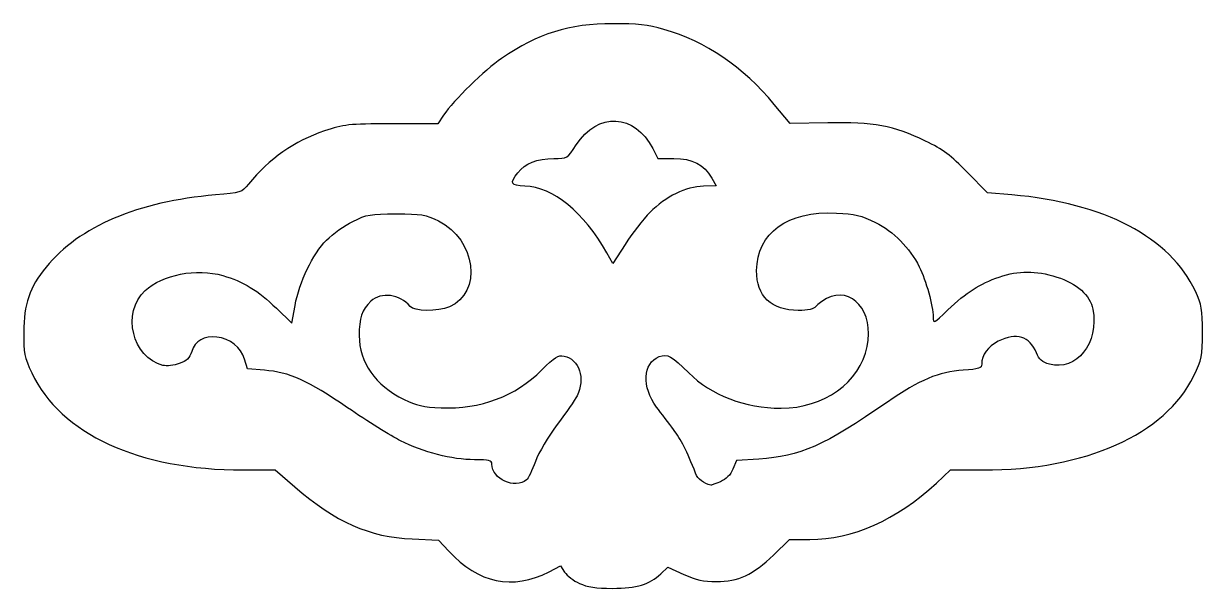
# Model space of a CAD drawing. Header units: centimetres. Extents: x -3.26 to 1.31, y 5.26 to 7.45.
import ezdxf

# ---------------------------------------------------------------- set-up
doc = ezdxf.new("R2010")
doc.units = ezdxf.units.CM
doc.header["$MEASUREMENT"] = 0
doc.layers.add('Layer 1', color=7, linetype='Continuous')

msp = doc.modelspace()

# ---------------------------------------------------------------- linework, layer by layer
at = {"layer": 'Layer 1', "color": 56}
for points, knots in [([(-1.1053, 5.28458), (-1.12797, 5.29497), (-1.15361, 5.3144), (-1.16229, 5.32776), (-1.16229, 5.32776), (-1.16229, 5.32776), (-1.17807, 5.35206), (-1.17807, 5.35206), (-1.17807, 5.35206), (-1.17807, 5.35206), (-1.22281, 5.3292), (-1.22281, 5.3292), (-1.22281, 5.3292), (-1.36329, 5.25744), (-1.49729, 5.28507), (-1.61066, 5.40917), (-1.61066, 5.40917), (-1.61066, 5.40917), (-1.65007, 5.45231), (-1.65007, 5.45231), (-1.65007, 5.45231), (-1.65007, 5.45231), (-1.75217, 5.45665), (-1.75217, 5.45665), (-1.75217, 5.45665), (-1.91735, 5.46367), (-2.0496, 5.52222), (-2.20703, 5.658), (-2.20703, 5.658), (-2.20703, 5.658), (-2.28324, 5.72373), (-2.28324, 5.72373), (-2.28324, 5.72373), (-2.28324, 5.72373), (-2.40633, 5.72373), (-2.40633, 5.72373), (-2.40633, 5.72373), (-2.81068, 5.72373), (-3.11399, 5.86297), (-3.22507, 6.09959), (-3.22507, 6.09959), (-3.25368, 6.16053), (-3.25678, 6.17612), (-3.25639, 6.25694), (-3.25639, 6.25694), (-3.25587, 6.3655), (-3.2334, 6.43082), (-3.16967, 6.50906), (-3.16967, 6.50906), (-3.0414, 6.6665), (-2.81405, 6.76346), (-2.5142, 6.78861), (-2.5142, 6.78861), (-2.41585, 6.79686), (-2.41298, 6.79781), (-2.38597, 6.83097), (-2.38597, 6.83097), (-2.30703, 6.92789), (-2.20727, 6.99767), (-2.09209, 7.03655), (-2.09209, 7.03655), (-2.01731, 7.0618), (-2.00104, 7.06351), (-1.83301, 7.06386), (-1.83301, 7.06386), (-1.83301, 7.06386), (-1.65372, 7.06422), (-1.65372, 7.06422), (-1.65372, 7.06422), (-1.65372, 7.06422), (-1.63106, 7.09759), (-1.63106, 7.09759), (-1.63106, 7.09759), (-1.59204, 7.15505), (-1.47177, 7.2727), (-1.40621, 7.31753), (-1.40621, 7.31753), (-1.2651, 7.41403), (-1.14606, 7.4511), (-0.9752, 7.45176), (-0.9752, 7.45176), (-0.88074, 7.45213), (-0.84074, 7.44764), (-0.77821, 7.42965), (-0.77821, 7.42965), (-0.61646, 7.38311), (-0.47228, 7.28498), (-0.35086, 7.13881), (-0.35086, 7.13881), (-0.35086, 7.13881), (-0.28922, 7.0646), (-0.28922, 7.0646), (-0.28922, 7.0646), (-0.28922, 7.0646), (-0.14329, 7.0677), (-0.14329, 7.0677), (-0.14329, 7.0677), (0.03183, 7.07142), (0.11109, 7.05664), (0.2343, 6.99727), (0.2343, 6.99727), (0.30147, 6.96491), (0.33313, 6.94138), (0.39619, 6.87698), (0.39619, 6.87698), (0.39619, 6.87698), (0.47458, 6.79691), (0.47458, 6.79691), (0.47458, 6.79691), (0.47458, 6.79691), (0.56834, 6.78893), (0.56834, 6.78893), (0.56834, 6.78893), (0.92618, 6.75847), (1.18235, 6.62393), (1.27899, 6.4157), (1.27899, 6.4157), (1.30326, 6.36341), (1.30642, 6.34509), (1.30642, 6.2567), (1.30642, 6.2567), (1.30642, 6.16323), (1.30426, 6.15237), (1.27284, 6.088), (1.27284, 6.088), (1.16203, 5.86095), (0.85474, 5.72373), (0.4571, 5.72373), (0.4571, 5.72373), (0.4571, 5.72373), (0.33135, 5.72373), (0.33135, 5.72373), (0.33135, 5.72373), (0.33135, 5.72373), (0.27658, 5.67322), (0.27658, 5.67322), (0.27658, 5.67322), (0.121, 5.52974), (-0.04736, 5.45463), (-0.21343, 5.45463), (-0.21343, 5.45463), (-0.21343, 5.45463), (-0.292, 5.45463), (-0.292, 5.45463), (-0.292, 5.45463), (-0.292, 5.45463), (-0.35406, 5.3945), (-0.35406, 5.3945), (-0.35406, 5.3945), (-0.4328, 5.3182), (-0.49006, 5.29152), (-0.57518, 5.29145), (-0.57518, 5.29145), (-0.62463, 5.29141), (-0.65363, 5.29791), (-0.70146, 5.31972), (-0.70146, 5.31972), (-0.70146, 5.31972), (-0.76355, 5.34804), (-0.76355, 5.34804), (-0.76355, 5.34804), (-0.76355, 5.34804), (-0.79036, 5.32213), (-0.79036, 5.32213), (-0.79036, 5.32213), (-0.83437, 5.2796), (-0.88175, 5.26524), (-0.97735, 5.26549), (-0.97735, 5.26549), (-1.04103, 5.26565), (-1.07505, 5.27072), (-1.1053, 5.28458)], [0, 0, 0, 0, 0.0227273, 0.0227273, 0.0227273, 0.0227273, 0.0454545, 0.0454545, 0.0454545, 0.0454545, 0.0681818, 0.0681818, 0.0681818, 0.0681818, 0.0909091, 0.0909091, 0.0909091, 0.0909091, 0.1136364, 0.1136364, 0.1136364, 0.1136364, 0.1363636, 0.1363636, 0.1363636, 0.1363636, 0.1590909, 0.1590909, 0.1590909, 0.1590909, 0.1818182, 0.1818182, 0.1818182, 0.1818182, 0.2045455, 0.2045455, 0.2045455, 0.2045455, 0.2272727, 0.2272727, 0.2272727, 0.2272727, 0.25, 0.25, 0.25, 0.25, 0.2727273, 0.2727273, 0.2727273, 0.2727273, 0.2954545, 0.2954545, 0.2954545, 0.2954545, 0.3181818, 0.3181818, 0.3181818, 0.3181818, 0.3409091, 0.3409091, 0.3409091, 0.3409091, 0.3636364, 0.3636364, 0.3636364, 0.3636364, 0.3863636, 0.3863636, 0.3863636, 0.3863636, 0.4090909, 0.4090909, 0.4090909, 0.4090909, 0.4318182, 0.4318182, 0.4318182, 0.4318182, 0.4545455, 0.4545455, 0.4545455, 0.4545455, 0.4772727, 0.4772727, 0.4772727, 0.4772727, 0.5, 0.5, 0.5, 0.5, 0.5227273, 0.5227273, 0.5227273, 0.5227273, 0.5454545, 0.5454545, 0.5454545, 0.5454545, 0.5681818, 0.5681818, 0.5681818, 0.5681818, 0.5909091, 0.5909091, 0.5909091, 0.5909091, 0.6136364, 0.6136364, 0.6136364, 0.6136364, 0.6363636, 0.6363636, 0.6363636, 0.6363636, 0.6590909, 0.6590909, 0.6590909, 0.6590909, 0.6818182, 0.6818182, 0.6818182, 0.6818182, 0.7045455, 0.7045455, 0.7045455, 0.7045455, 0.7272727, 0.7272727, 0.7272727, 0.7272727, 0.75, 0.75, 0.75, 0.75, 0.7727273, 0.7727273, 0.7727273, 0.7727273, 0.7954545, 0.7954545, 0.7954545, 0.7954545, 0.8181818, 0.8181818, 0.8181818, 0.8181818, 0.8409091, 0.8409091, 0.8409091, 0.8409091, 0.8636364, 0.8636364, 0.8636364, 0.8636364, 0.8863636, 0.8863636, 0.8863636, 0.8863636, 0.9090909, 0.9090909, 0.9090909, 0.9090909, 0.9318182, 0.9318182, 0.9318182, 0.9318182, 0.9545455, 0.9545455, 0.9545455, 0.9545455, 1, 1, 1, 1]), ([(-0.83194, 6.72136), (-0.77144, 6.78242), (-0.69288, 6.82074), (-0.62501, 6.8223), (-0.62501, 6.8223), (-0.62501, 6.8223), (-0.57532, 6.82344), (-0.57532, 6.82344), (-0.57532, 6.82344), (-0.57532, 6.82344), (-0.59307, 6.8541), (-0.59307, 6.8541), (-0.59307, 6.8541), (-0.62344, 6.90658), (-0.66816, 6.92968), (-0.73941, 6.92968), (-0.73941, 6.92968), (-0.73941, 6.92968), (-0.80195, 6.92968), (-0.80195, 6.92968), (-0.80195, 6.92968), (-0.80195, 6.92968), (-0.82132, 6.96799), (-0.82132, 6.96799), (-0.82132, 6.96799), (-0.89017, 7.10417), (-1.0339, 7.11095), (-1.11795, 6.982), (-1.11795, 6.982), (-1.15202, 6.92973), (-1.15211, 6.92968), (-1.20469, 6.92968), (-1.20469, 6.92968), (-1.26879, 6.92968), (-1.31545, 6.91126), (-1.34393, 6.87472), (-1.34393, 6.87472), (-1.37563, 6.83406), (-1.37101, 6.82527), (-1.31675, 6.82296), (-1.31675, 6.82296), (-1.20592, 6.81825), (-1.08915, 6.72311), (-0.99926, 6.56432), (-0.99926, 6.56432), (-0.99926, 6.56432), (-0.97581, 6.52288), (-0.97581, 6.52288), (-0.97581, 6.52288), (-0.97581, 6.52288), (-0.92869, 6.59708), (-0.92869, 6.59708), (-0.92869, 6.59708), (-0.90278, 6.63789), (-0.85924, 6.69382), (-0.83194, 6.72136)], [0, 0, 0, 0, 0.0666667, 0.0666667, 0.0666667, 0.0666667, 0.1333333, 0.1333333, 0.1333333, 0.1333333, 0.2, 0.2, 0.2, 0.2, 0.2666667, 0.2666667, 0.2666667, 0.2666667, 0.3333333, 0.3333333, 0.3333333, 0.3333333, 0.4, 0.4, 0.4, 0.4, 0.4666667, 0.4666667, 0.4666667, 0.4666667, 0.5333333, 0.5333333, 0.5333333, 0.5333333, 0.6, 0.6, 0.6, 0.6, 0.6666667, 0.6666667, 0.6666667, 0.6666667, 0.7333333, 0.7333333, 0.7333333, 0.7333333, 0.8, 0.8, 0.8, 0.8, 0.8666667, 0.8666667, 0.8666667, 0.8666667, 1, 1, 1, 1]), ([(-1.30964, 5.68539), (-1.30345, 5.69037), (-1.28806, 5.72233), (-1.27543, 5.75642), (-1.27543, 5.75642), (-1.26263, 5.79098), (-1.22541, 5.8542), (-1.19131, 5.89931), (-1.19131, 5.89931), (-1.15768, 5.9438), (-1.12307, 5.99404), (-1.11441, 6.01094), (-1.11441, 6.01094), (-1.08106, 6.07601), (-1.10638, 6.1538), (-1.16457, 6.16502), (-1.16457, 6.16502), (-1.18721, 6.16939), (-1.20063, 6.16098), (-1.25042, 6.1112), (-1.25042, 6.1112), (-1.35218, 6.00947), (-1.48829, 5.95832), (-1.64084, 5.96448), (-1.64084, 5.96448), (-1.71026, 5.96728), (-1.73655, 5.9732), (-1.78408, 5.99675), (-1.78408, 5.99675), (-1.89582, 6.05211), (-1.95736, 6.13966), (-1.95776, 6.24383), (-1.95776, 6.24383), (-1.95802, 6.31214), (-1.94698, 6.34438), (-1.91219, 6.37692), (-1.91219, 6.37692), (-1.87242, 6.4141), (-1.79998, 6.40469), (-1.76097, 6.35726), (-1.76097, 6.35726), (-1.74459, 6.33734), (-1.65412, 6.33623), (-1.60868, 6.35539), (-1.60868, 6.35539), (-1.47976, 6.40974), (-1.50578, 6.61612), (-1.65059, 6.68788), (-1.65059, 6.68788), (-1.70099, 6.71286), (-1.71612, 6.7154), (-1.81476, 6.7154), (-1.81476, 6.7154), (-1.91481, 6.7154), (-1.92805, 6.71309), (-1.98213, 6.6863), (-1.98213, 6.6863), (-2.01443, 6.6703), (-2.06021, 6.63767), (-2.08387, 6.6138), (-2.08387, 6.6138), (-2.13765, 6.55954), (-2.18964, 6.45166), (-2.20569, 6.36103), (-2.20569, 6.36103), (-2.20569, 6.36103), (-2.21796, 6.29174), (-2.21796, 6.29174), (-2.21796, 6.29174), (-2.21796, 6.29174), (-2.2781, 6.34983), (-2.2781, 6.34983), (-2.2781, 6.34983), (-2.34977, 6.41904), (-2.40651, 6.45371), (-2.48569, 6.47664), (-2.48569, 6.47664), (-2.58713, 6.50601), (-2.71965, 6.48034), (-2.78634, 6.4184), (-2.78634, 6.4184), (-2.87785, 6.33341), (-2.83593, 6.15784), (-2.71723, 6.12893), (-2.71723, 6.12893), (-2.70294, 6.12545), (-2.67454, 6.12844), (-2.65412, 6.13557), (-2.65412, 6.13557), (-2.62547, 6.14558), (-2.6145, 6.1563), (-2.60603, 6.18255), (-2.60603, 6.18255), (-2.59262, 6.2241), (-2.55772, 6.2442), (-2.50909, 6.2384), (-2.50909, 6.2384), (-2.45759, 6.23226), (-2.41499, 6.19846), (-2.40151, 6.15304), (-2.40151, 6.15304), (-2.40151, 6.15304), (-2.39019, 6.11493), (-2.39019, 6.11493), (-2.39019, 6.11493), (-2.39019, 6.11493), (-2.32471, 6.10986), (-2.32471, 6.10986), (-2.32471, 6.10986), (-2.22822, 6.1024), (-2.15662, 6.07017), (-2.00242, 5.9648), (-2.00242, 5.9648), (-1.92637, 5.91283), (-1.83414, 5.85508), (-1.79746, 5.83647), (-1.79746, 5.83647), (-1.71128, 5.79274), (-1.59707, 5.76359), (-1.51192, 5.76359), (-1.51192, 5.76359), (-1.45425, 5.76359), (-1.44433, 5.76104), (-1.44414, 5.74615), (-1.44414, 5.74615), (-1.44342, 5.68828), (-1.35545, 5.64854), (-1.30964, 5.68539)], [0, 0, 0, 0, 0.030303, 0.030303, 0.030303, 0.030303, 0.0606061, 0.0606061, 0.0606061, 0.0606061, 0.0909091, 0.0909091, 0.0909091, 0.0909091, 0.1212121, 0.1212121, 0.1212121, 0.1212121, 0.1515152, 0.1515152, 0.1515152, 0.1515152, 0.1818182, 0.1818182, 0.1818182, 0.1818182, 0.2121212, 0.2121212, 0.2121212, 0.2121212, 0.2424242, 0.2424242, 0.2424242, 0.2424242, 0.2727273, 0.2727273, 0.2727273, 0.2727273, 0.3030303, 0.3030303, 0.3030303, 0.3030303, 0.3333333, 0.3333333, 0.3333333, 0.3333333, 0.3636364, 0.3636364, 0.3636364, 0.3636364, 0.3939394, 0.3939394, 0.3939394, 0.3939394, 0.4242424, 0.4242424, 0.4242424, 0.4242424, 0.4545455, 0.4545455, 0.4545455, 0.4545455, 0.4848485, 0.4848485, 0.4848485, 0.4848485, 0.5151515, 0.5151515, 0.5151515, 0.5151515, 0.5454545, 0.5454545, 0.5454545, 0.5454545, 0.5757576, 0.5757576, 0.5757576, 0.5757576, 0.6060606, 0.6060606, 0.6060606, 0.6060606, 0.6363636, 0.6363636, 0.6363636, 0.6363636, 0.6666667, 0.6666667, 0.6666667, 0.6666667, 0.6969697, 0.6969697, 0.6969697, 0.6969697, 0.7272727, 0.7272727, 0.7272727, 0.7272727, 0.7575758, 0.7575758, 0.7575758, 0.7575758, 0.7878788, 0.7878788, 0.7878788, 0.7878788, 0.8181818, 0.8181818, 0.8181818, 0.8181818, 0.8484848, 0.8484848, 0.8484848, 0.8484848, 0.8787879, 0.8787879, 0.8787879, 0.8787879, 0.9090909, 0.9090909, 0.9090909, 0.9090909, 0.9393939, 0.9393939, 0.9393939, 0.9393939, 1, 1, 1, 1]), ([(-0.55969, 5.67852), (-0.53653, 5.68828), (-0.52044, 5.7043), (-0.51107, 5.72694), (-0.51107, 5.72694), (-0.51107, 5.72694), (-0.49706, 5.76078), (-0.49706, 5.76078), (-0.49706, 5.76078), (-0.49706, 5.76078), (-0.41018, 5.76614), (-0.41018, 5.76614), (-0.41018, 5.76614), (-0.25101, 5.77597), (-0.15904, 5.81677), (0.08724, 5.9868), (0.08724, 5.9868), (0.21125, 6.07241), (0.28635, 6.10404), (0.38044, 6.11029), (0.38044, 6.11029), (0.4414, 6.11433), (0.45205, 6.11774), (0.45205, 6.1332), (0.45205, 6.1332), (0.45205, 6.16941), (0.4757, 6.20224), (0.51595, 6.22191), (0.51595, 6.22191), (0.58788, 6.25704), (0.63684, 6.24225), (0.66376, 6.17722), (0.66376, 6.17722), (0.67426, 6.15187), (0.68648, 6.14124), (0.7139, 6.1336), (0.7139, 6.1336), (0.81874, 6.10438), (0.90676, 6.21539), (0.88245, 6.34616), (0.88245, 6.34616), (0.87243, 6.40002), (0.82014, 6.44658), (0.74248, 6.47078), (0.74248, 6.47078), (0.65979, 6.49656), (0.59579, 6.49657), (0.5201, 6.47085), (0.5201, 6.47085), (0.44396, 6.44496), (0.39233, 6.41189), (0.32118, 6.34343), (0.32118, 6.34343), (0.26569, 6.29004), (0.26438, 6.28941), (0.26438, 6.31627), (0.26438, 6.31627), (0.26438, 6.35776), (0.23618, 6.45907), (0.21036, 6.51037), (0.21036, 6.51037), (0.17281, 6.58495), (0.11171, 6.6467), (0.04041, 6.68212), (0.04041, 6.68212), (-0.01395, 6.70912), (-0.03848, 6.71503), (-0.11067, 6.71851), (-0.11067, 6.71851), (-0.3, 6.72765), (-0.41795, 6.64243), (-0.41926, 6.49557), (-0.41926, 6.49557), (-0.42014, 6.39657), (-0.3626, 6.34165), (-0.258, 6.34165), (-0.258, 6.34165), (-0.21946, 6.34165), (-0.1983, 6.34647), (-0.18943, 6.35726), (-0.18943, 6.35726), (-0.18237, 6.36584), (-0.16426, 6.3793), (-0.1492, 6.38716), (-0.1492, 6.38716), (-0.05076, 6.43852), (0.0362, 6.33676), (0.00892, 6.20212), (0.00892, 6.20212), (-0.01936, 6.06254), (-0.15831, 5.96292), (-0.32472, 5.96292), (-0.32472, 5.96292), (-0.46414, 5.96292), (-0.59602, 6.01338), (-0.68199, 6.09962), (-0.68199, 6.09962), (-0.7481, 6.16593), (-0.76439, 6.17492), (-0.79629, 6.16268), (-0.79629, 6.16268), (-0.85999, 6.13825), (-0.86481, 6.04456), (-0.80634, 5.96741), (-0.80634, 5.96741), (-0.78785, 5.94302), (-0.75827, 5.90388), (-0.74062, 5.88044), (-0.74062, 5.88044), (-0.71194, 5.84237), (-0.6895, 5.79776), (-0.65537, 5.71098), (-0.65537, 5.71098), (-0.64666, 5.68882), (-0.62379, 5.67062), (-0.59708, 5.66456), (-0.59708, 5.66456), (-0.59555, 5.66421), (-0.57872, 5.67049), (-0.55969, 5.67852)], [0, 0, 0, 0, 0.0322581, 0.0322581, 0.0322581, 0.0322581, 0.0645161, 0.0645161, 0.0645161, 0.0645161, 0.0967742, 0.0967742, 0.0967742, 0.0967742, 0.1290323, 0.1290323, 0.1290323, 0.1290323, 0.1612903, 0.1612903, 0.1612903, 0.1612903, 0.1935484, 0.1935484, 0.1935484, 0.1935484, 0.2258065, 0.2258065, 0.2258065, 0.2258065, 0.2580645, 0.2580645, 0.2580645, 0.2580645, 0.2903226, 0.2903226, 0.2903226, 0.2903226, 0.3225806, 0.3225806, 0.3225806, 0.3225806, 0.3548387, 0.3548387, 0.3548387, 0.3548387, 0.3870968, 0.3870968, 0.3870968, 0.3870968, 0.4193548, 0.4193548, 0.4193548, 0.4193548, 0.4516129, 0.4516129, 0.4516129, 0.4516129, 0.483871, 0.483871, 0.483871, 0.483871, 0.516129, 0.516129, 0.516129, 0.516129, 0.5483871, 0.5483871, 0.5483871, 0.5483871, 0.5806452, 0.5806452, 0.5806452, 0.5806452, 0.6129032, 0.6129032, 0.6129032, 0.6129032, 0.6451613, 0.6451613, 0.6451613, 0.6451613, 0.6774194, 0.6774194, 0.6774194, 0.6774194, 0.7096774, 0.7096774, 0.7096774, 0.7096774, 0.7419355, 0.7419355, 0.7419355, 0.7419355, 0.7741935, 0.7741935, 0.7741935, 0.7741935, 0.8064516, 0.8064516, 0.8064516, 0.8064516, 0.8387097, 0.8387097, 0.8387097, 0.8387097, 0.8709677, 0.8709677, 0.8709677, 0.8709677, 0.9032258, 0.9032258, 0.9032258, 0.9032258, 0.9354839, 0.9354839, 0.9354839, 0.9354839, 1, 1, 1, 1])]:
    msp.add_open_spline(points, degree=3, knots=knots, dxfattribs=at)

doc.saveas('drawing.dxf')
